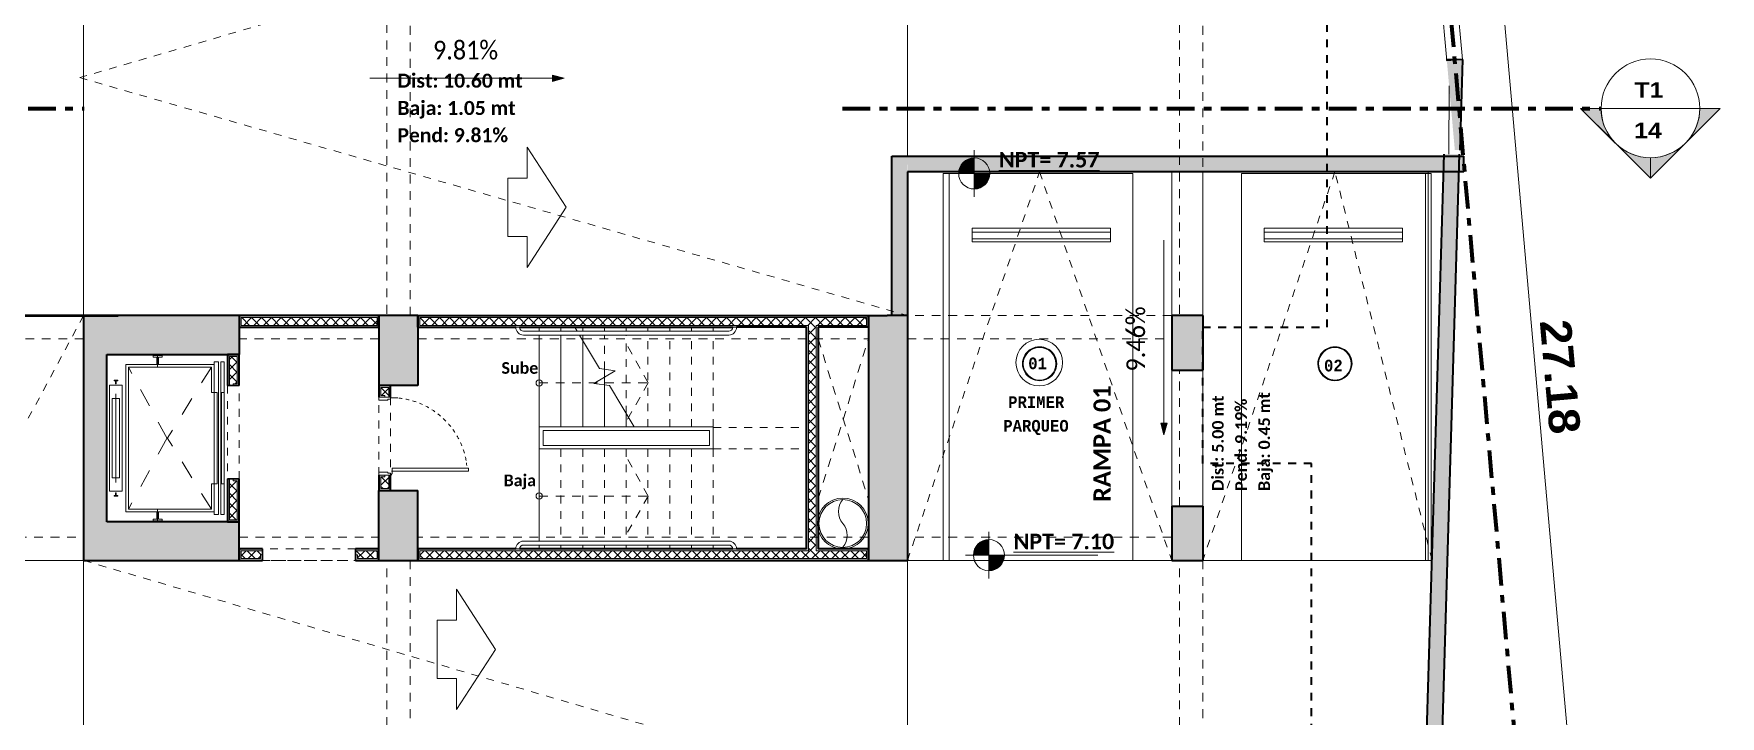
# Model space of a CAD drawing. Header units: metres. Extents: x -144 to 1000, y -717 to 29.
# Drawn here: x 364.23 to 385.93, y -562.42 to -553.64 of the extents above; entities that cross this region are included whole.
import ezdxf

# ---------------------------------------------------------------- set-up
doc = ezdxf.new("R2010")
doc.units = ezdxf.units.M
for name, pattern in [('Basculante', [0.11625, 0.075, -0.04125]), ('basculante modificado', [0.18, 0.1125, -0.0675]), ('Dash Dot 3_16_', [0.595313, 0.357187, -0.119063, 0, -0.119063]), ('IMPORT-LIFT01$0$HIDDEN-Z', [225, 150, -75]), ('Trazo', [0.45, 0.225, -0.225]), ('Trazo_2_', [0.47625, 0.238125, -0.238125])]:
    doc.linetypes.add(name, pattern=pattern)
doc.layers.get('0').update_dxf_attribs({"color": 1})
for name, color, linetype, lineweight in [('A-ANNO-DIMS', 1, 'Continuous', 9), ('A-DETL', 1, 'Continuous', 9), ('A-DETL-GENF', 1, 'Continuous', 9), ('A-DETL-GENF-HDLN', 1, 'Trazo_2_', 9), ('A-DETL-MEDM', 1, 'Continuous', 30), ('A-DETL-THIN', 1, 'Continuous', 9), ('A-DOOR', 1, 'Continuous', 9), ('A-DOOR-FRAM', 1, 'Continuous', 9), ('A-DOOR-HDLN', 1, 'Trazo', 20), ('A-FLOR', 2, 'Continuous', 9), ('A-WALL', 4, 'Continuous', 9), ('C-PRKG', 2, 'Continuous', 9), ('G-ANNO-DIMS', 1, 'Continuous', 9), ('G-ANNO-SYMB', 1, 'Continuous', 9), ('G-ANNO-TEXT', 2, 'Continuous', 9), ('S-COLS', 7, 'Continuous', 9), ('S-STRS', 1, 'Continuous', 9), ('S-STRS-MBND', 1, 'Basculante', 9)]:
    doc.layers.add(name, color=color, linetype=linetype, lineweight=lineweight)
doc.layers.add('A-WALL-PATT', color=7, linetype='Continuous', lineweight=35, true_color=0x9c9c9c)
doc.styles.add('Arial Black', font='', dxfattribs={"height": 0.15})
doc.styles.add('Britannic Bold_B_2', font='', dxfattribs={"width": 1.1, "height": 0.009})
doc.styles.add('Calibri', font='calibri.ttf', dxfattribs={"width": 0.9, "height": 0.24})
doc.styles.add('Calibri_B', font='calibrib.ttf', dxfattribs={"height": 0.165})
doc.styles.add('Calibri_B_1', font='calibrib.ttf', dxfattribs={"height": 0.135})
doc.styles.add('Calibri_B_2', font='calibrib.ttf', dxfattribs={"height": 0.135})
doc.styles.add('Calibri_B_3', font='calibrib.ttf', dxfattribs={"height": 0.15})
doc.styles.add('Courier New_B', font='courbd.ttf', dxfattribs={"height": 0.1125})
doc.styles.get('Arial Black').set_extended_font_data('Arial Black')
doc.styles.get('Britannic Bold_B_2').set_extended_font_data('Britannic Bold', bold=True)

# ---------------------------------------------------------------- blocks, each defined once
blk = doc.blocks.new('T')
at = {"layer": 'A-WALL-PATT', "true_color": 0x747474}
for points in [[(381.605, -494.665), (381.668, -494.665), (381.702, -493.499), (381.695, -493.499), (381.503, -493.516), (381.56, -494.162)], [(374.562, -496.793), (374.562, -494.743), (374.362, -494.743), (374.362, -496.793)], [(381.512, -499.943), (381.667, -494.719), (381.467, -494.719), (381.312, -499.943), (381.505, -499.943)], [(365.962, -496.919), (365.987, -496.919), (365.987, -496.819), (367.737, -496.819), (367.737, -496.919), (367.762, -496.919), (367.762, -496.794), (365.962, -496.794), (365.962, -496.821)], [(373.262, -496.819), (373.262, -496.794), (372.162, -496.794), (372.162, -496.819)], [(372.313, -496.944), (373.262, -496.944), (373.262, -496.919), (372.162, -496.919), (372.162, -496.944), (372.311, -496.944)], [(373.287, -499.794), (373.287, -496.944), (373.262, -496.944), (373.262, -499.794)], [(373.412, -499.794), (373.412, -496.944), (373.387, -496.944), (373.387, -499.794)], [(373.704, -499.944), (374.062, -499.943), (374.062, -499.819), (374.037, -499.819), (374.037, -499.919), (368.287, -499.919), (368.287, -499.819), (368.262, -499.819), (368.262, -499.944), (373.174, -499.944)], [(381.181, -511.097), (381.512, -499.943), (381.312, -499.943), (380.981, -511.091)]]:
    blk.add_hatch(color=8, dxfattribs=at).paths.add_polyline_path(points)
h = blk.add_hatch(color=8, dxfattribs=at)
h.paths.add_polyline_path([(381.721, -494.943), (381.721, -494.743), (381.666, -494.743), (381.66, -494.943), (381.702, -494.943)])
h.paths.add_polyline_path([(381.46, -494.943), (381.466, -494.743), (374.562, -494.743), (374.563, -494.943), (381.312, -494.943)])
at = {"layer": 'A-WALL-PATT', "lineweight": 5, "true_color": 0x747474}
blk.add_hatch(color=8, dxfattribs=at).paths.add_polyline_path([(365.987, -496.944), (367.762, -496.944), (367.762, -496.919), (365.962, -496.919), (365.962, -496.944)])
at = {"layer": 'A-WALL-PATT', "true_color": 0x747474}
h = blk.add_hatch(color=8, dxfattribs=at)
h.paths.add_polyline_path([(368.287, -496.919), (368.287, -496.819), (372.162, -496.819), (372.162, -496.794), (368.262, -496.794), (368.262, -496.919)])
h.paths.add_polyline_path([(374.062, -496.919), (374.062, -496.794), (373.262, -496.794), (373.262, -496.819), (374.037, -496.819), (374.037, -496.919)])
h = blk.add_hatch(color=8, dxfattribs=at)
h.paths.add_polyline_path([(372.162, -496.944), (372.162, -496.919), (368.262, -496.919), (368.262, -496.944), (372.113, -496.944)])
h.paths.add_polyline_path([(373.412, -496.944), (374.062, -496.944), (374.062, -496.919), (373.387, -496.919), (373.387, -496.944)])
h.paths.add_polyline_path([(373.287, -496.944), (373.287, -496.919), (373.262, -496.919), (373.262, -496.944)])
h = blk.add_hatch(color=8, dxfattribs=at)
h.paths.add_polyline_path([(365.812, -499.444), (365.837, -499.444), (365.837, -498.894), (365.812, -498.894), (365.812, -499.419)])
h.paths.add_polyline_path([(365.837, -497.694), (365.837, -497.294), (365.812, -497.294), (365.812, -497.694)])
at = {"layer": 'A-WALL-PATT', "lineweight": 5, "true_color": 0x747474}
h = blk.add_hatch(color=8, dxfattribs=at)
h.paths.add_polyline_path([(365.962, -499.444), (365.962, -498.894), (365.887, -498.894), (365.887, -498.919), (365.937, -498.919), (365.937, -499.419), (365.837, -499.419), (365.837, -499.444), (365.937, -499.444)])
h.paths.add_polyline_path([(365.935, -497.694), (365.962, -497.694), (365.962, -497.294), (365.837, -497.294), (365.837, -497.319), (365.937, -497.319), (365.937, -497.669), (365.887, -497.669), (365.887, -497.694)])
h = blk.add_hatch(color=8, dxfattribs=at)
h.paths.add_polyline_path([(367.762, -499.044), (367.887, -499.044), (367.887, -499.019), (367.787, -499.019), (367.787, -498.869), (367.837, -498.869), (367.837, -498.844), (367.762, -498.844), (367.762, -499.019)])
h.paths.add_polyline_path([(367.787, -497.844), (367.837, -497.844), (367.837, -497.819), (367.787, -497.819), (367.787, -497.719), (367.887, -497.719), (367.887, -497.694), (367.762, -497.694), (367.762, -497.844)])
at = {"layer": 'A-WALL-PATT', "true_color": 0x747474}
h = blk.add_hatch(color=8, dxfattribs=at)
h.paths.add_polyline_path([(367.912, -499.044), (367.912, -498.844), (367.887, -498.844), (367.887, -499.044)])
h.paths.add_polyline_path([(367.887, -497.844), (367.912, -497.844), (367.912, -497.694), (367.887, -497.694), (367.887, -497.719)])
h = blk.add_hatch(color=8, dxfattribs=at)
h.paths.add_polyline_path([(365.987, -499.819), (366.262, -499.819), (366.262, -499.794), (365.962, -499.794), (365.962, -499.819)])
h.paths.add_polyline_path([(367.737, -499.819), (367.762, -499.819), (367.762, -499.794), (367.462, -499.794), (367.462, -499.819), (367.487, -499.819)])
at = {"layer": 'A-WALL-PATT', "lineweight": 5, "true_color": 0x747474}
h = blk.add_hatch(color=8, dxfattribs=at)
h.paths.add_polyline_path([(367.762, -499.944), (367.762, -499.819), (367.737, -499.819), (367.737, -499.919), (367.487, -499.919), (367.487, -499.869), (367.462, -499.869), (367.462, -499.944)])
h.paths.add_polyline_path([(365.962, -499.944), (366.262, -499.943), (366.262, -499.869), (366.237, -499.869), (366.237, -499.919), (365.987, -499.919), (365.987, -499.819), (365.962, -499.819), (365.962, -499.944)])
h = blk.add_hatch(color=8, dxfattribs=at)
h.paths.add_polyline_path([(374.037, -499.819), (374.062, -499.819), (374.062, -499.794), (373.387, -499.794), (373.387, -499.819), (373.704, -499.819)])
h.paths.add_polyline_path([(368.287, -499.819), (373.287, -499.819), (373.287, -499.794), (368.262, -499.794), (368.262, -499.819)])
at = {"layer": 'G-ANNO-DIMS'}
for points in [[(370.144, -493.741), (369.994, -493.701), (369.994, -493.782)], [(377.862, -498.325), (377.902, -498.175), (377.822, -498.175)]]:
    blk.add_hatch(color=256, dxfattribs=at).paths.add_polyline_path(points)
h = blk.add_hatch(color=256, dxfattribs=at)
edge = h.paths.add_edge_path()
edge.add_line((375.421, -494.965), (375.221, -494.965))
edge.add_arc((375.421, -494.965), 0.2, 90, 180, ccw=False)
edge.add_line((375.421, -494.765), (375.421, -494.965))
h = blk.add_hatch(color=256, dxfattribs=at)
edge = h.paths.add_edge_path()
edge.add_line((375.421, -494.965), (375.621, -494.965))
edge.add_arc((375.421, -494.965), 0.2, 270, 360, ccw=False)
edge.add_line((375.421, -495.165), (375.421, -494.965))
h = blk.add_hatch(color=256, dxfattribs=at)
edge = h.paths.add_edge_path()
edge.add_line((375.61, -499.875), (375.41, -499.875))
edge.add_arc((375.61, -499.875), 0.2, 90, 180, ccw=False)
edge.add_line((375.61, -499.675), (375.61, -499.875))
h = blk.add_hatch(color=256, dxfattribs=at)
edge = h.paths.add_edge_path()
edge.add_line((375.61, -499.875), (375.81, -499.875))
edge.add_arc((375.61, -499.875), 0.2, 270, 360, ccw=False)
edge.add_line((375.61, -500.075), (375.61, -499.875))
at = {"layer": 'G-ANNO-SYMB'}
h = blk.add_hatch(color=256, dxfattribs=at)
edge = h.paths.add_edge_path()
edge.add_line((383.65, -494.554), (383.224, -494.128))
edge.add_line((383.224, -494.128), (383.486, -494.128))
edge.add_arc((384.122, -494.128), 0.636, 180, 222.0784)
h = blk.add_hatch(color=256, dxfattribs=at)
edge = h.paths.add_edge_path()
edge.add_arc((384.122, -494.128), 0.636, 317.9216, 360)
edge.add_line((384.758, -494.128), (385.02, -494.128))
edge.add_line((385.02, -494.128), (384.594, -494.554))
h = blk.add_hatch(color=256, dxfattribs=at)
edge = h.paths.add_edge_path()
edge.add_arc((384.122, -494.128), 0.635, 225, 270)
edge.add_line((384.122, -494.763), (384.122, -495.026))
edge.add_line((384.122, -495.026), (383.673, -494.577))
h = blk.add_hatch(color=256, dxfattribs=at)
edge = h.paths.add_edge_path()
edge.add_line((384.571, -494.577), (384.122, -495.026))
edge.add_line((384.122, -495.026), (384.122, -494.763))
edge.add_arc((384.122, -494.128), 0.635, 270, 315)
at = {"layer": 'S-COLS', "true_color": 0x5b5b5b}
h = blk.add_hatch(color=251, dxfattribs=at)
h.paths.add_polyline_path([(378.362, -507.644), (378.362, -506.744), (377.862, -506.744), (377.862, -507.644)])
h.paths.add_polyline_path([(360.062, -507.644), (360.562, -507.644), (360.562, -506.744), (360.062, -506.744)])
h.paths.add_polyline_path([(367.762, -507.644), (368.262, -507.644), (368.262, -506.744), (367.762, -506.744), (367.762, -507.511)])
h.paths.add_polyline_path([(365.962, -499.944), (365.962, -499.444), (364.262, -499.444), (364.262, -497.294), (365.962, -497.294), (365.962, -496.794), (363.962, -496.794), (363.962, -499.944), (365.745, -499.944)])
h.paths.add_polyline_path([(374.302, -499.944), (374.302, -499.943), (374.302, -496.794), (374.062, -496.794), (374.062, -499.944), (374.302, -499.944)])
h.paths.add_polyline_path([(367.762, -499.944), (368.262, -499.943), (368.262, -499.044), (367.762, -499.044), (367.762, -499.943)])
h.paths.add_polyline_path([(378.362, -499.944), (378.362, -499.943), (377.962, -499.944)])
h.paths.add_polyline_path([(360.562, -499.944), (360.562, -499.244), (360.062, -499.244), (360.062, -499.944)])
h.paths.add_polyline_path([(367.868, -497.694), (368.262, -497.694), (368.262, -496.794), (367.762, -496.794), (367.762, -497.694)])
h.paths.add_polyline_path([(360.562, -497.494), (360.562, -496.793), (360.062, -496.793), (360.062, -497.494)])
h.paths.add_polyline_path([(378.292, -488.794), (378.362, -488.794), (378.362, -487.894), (377.862, -487.894), (377.862, -488.794), (378.027, -488.794)])
h.paths.add_polyline_path([(367.868, -488.794), (368.262, -488.794), (368.262, -487.894), (367.762, -487.894), (367.762, -488.794)])
h.paths.add_polyline_path([(360.262, -488.194), (361.162, -488.194), (361.162, -487.694), (360.262, -487.694)])
h = blk.add_hatch(color=251, dxfattribs=at)
h.paths.add_polyline_path([(377.962, -499.943), (378.362, -499.943), (378.362, -499.244), (377.962, -499.244)])
h.paths.add_polyline_path([(374.302, -499.943), (374.562, -499.943), (374.562, -496.794), (374.302, -496.794), (374.302, -498.11)])
h.paths.add_polyline_path([(378.362, -497.494), (378.362, -496.793), (377.962, -496.793), (377.962, -497.494)])
at = {"layer": 'A-ANNO-DIMS', "color": 5, "true_color": 0x0000ff}
blk.add_line((381.439, -483.918), (383.839, -510.992), dxfattribs=at)
at = {"layer": 'A-DETL', "color": 7, "linetype": 'Dash Dot 3_16_', "lineweight": 70}
blk.add_line((380.757, -483.979), (383.158, -511.053), dxfattribs=at)
at = {"layer": 'A-DETL', "color": 7, "linetype": 'basculante modificado'}
for p, q in [((367.862, -488.794), (367.862, -496.793)), ((368.162, -496.793), (368.162, -488.794)), ((378.062, -488.794), (378.062, -496.793)), ((378.362, -496.793), (378.362, -488.794)), ((360.562, -496.794), (363.962, -496.794)), ((365.962, -496.793), (367.762, -496.793)), ((374.062, -496.793), (368.262, -496.793)), ((377.962, -496.794), (374.562, -496.794)), ((363.962, -497.094), (360.562, -497.094)), ((367.762, -497.093), (365.962, -497.093)), ((368.262, -497.093), (374.062, -497.093)), ((371.227, -497.659), (370.93, -497.129)), ((373.412, -499.144), (374.062, -497.093)), ((373.412, -497.093), (374.062, -499.161)), ((374.562, -497.094), (377.962, -497.094)), ((378.062, -499.243), (378.062, -497.494)), ((378.362, -497.494), (378.362, -499.243)), ((369.823, -497.659), (371.223, -497.659)), ((371.227, -497.659), (370.928, -498.179)), ((371.227, -499.114), (370.93, -498.584)), ((369.823, -499.114), (371.223, -499.114)), ((371.227, -499.114), (370.928, -499.634)), ((360.562, -499.644), (363.962, -499.644)), ((365.962, -499.644), (367.762, -499.644)), ((374.062, -499.644), (368.262, -499.644)), ((377.962, -499.644), (374.562, -499.644)), ((363.962, -499.944), (360.562, -499.944)), ((367.762, -499.944), (365.962, -499.944)), ((367.862, -506.744), (367.862, -499.944)), ((368.162, -499.944), (368.162, -506.744)), ((368.262, -499.944), (374.062, -499.944)), ((374.562, -499.944), (377.962, -499.944)), ((378.062, -506.744), (378.062, -499.944)), ((378.362, -499.944), (378.362, -506.744))]:
    blk.add_line(p, q, dxfattribs=at)
at = {"layer": 'A-DETL', "color": 8, "linetype": 'Basculante', "true_color": 0x808080}
for p, q in [((374.562, -490.631), (363.912, -493.733)), ((363.912, -493.733), (374.562, -496.793))]:
    blk.add_line(p, q, dxfattribs=at)
at = {"layer": 'A-DETL', "color": 7, "linetype": 'Basculante', "lineweight": 35}
for p, q in [((379.962, -496.943), (379.962, -492.844)), ((378.362, -498.694), (378.362, -496.943)), ((378.362, -496.943), (379.962, -496.943)), ((379.762, -498.694), (378.362, -498.694)), ((379.762, -503.544), (379.762, -498.694))]:
    blk.add_line(p, q, dxfattribs=at)
at = {"layer": 'A-DETL', "color": 9, "linetype": 'Basculante', "true_color": 0xc0c0c0}
for p, q in [((374.562, -499.944), (376.262, -494.943)), ((376.262, -494.943), (377.962, -499.943)), ((380.062, -494.943), (378.362, -499.943)), ((381.312, -499.943), (380.062, -494.943)), ((363.962, -496.793), (362.262, -499.944)), ((363.962, -499.943), (374.562, -503.045))]:
    blk.add_line(p, q, dxfattribs=at)
at = {"layer": 'A-DETL', "color": 7, "lineweight": 50}
blk.add_line((361.008, -496.793), (364.408, -496.793), dxfattribs=at)
at = {"layer": 'A-DETL', "color": 7}
blk.add_circle((376.257, -497.397), 0.3, dxfattribs=at)
at = {"layer": 'A-DETL-GENF', "color": 8, "true_color": 0x808080}
for p, q in [((369.669, -495.026), (369.669, -494.626)), ((369.669, -494.626), (370.169, -495.401)), ((369.419, -495.401), (369.419, -495.026)), ((369.419, -495.026), (369.669, -495.026)), ((369.419, -495.401), (369.419, -495.776)), ((369.669, -496.176), (370.169, -495.401)), ((369.419, -495.776), (369.669, -495.776)), ((369.669, -495.776), (369.669, -496.176))]:
    blk.add_line(p, q, dxfattribs=at)
at = {"layer": 'A-DETL-GENF'}
for p, q in [((364.855, -497.33), (364.855, -497.306)), ((364.855, -497.306), (364.971, -497.306)), ((364.902, -497.33), (364.855, -497.33)), ((364.902, -497.422), (364.902, -497.33)), ((364.971, -497.33), (364.925, -497.33)), ((364.925, -497.33), (364.925, -497.422)), ((364.971, -497.306), (364.971, -497.33)), ((365.641, -497.422), (364.504, -497.422)), ((364.504, -497.422), (364.504, -498.37)), ((364.539, -498.37), (364.539, -497.457)), ((364.539, -497.457), (365.606, -497.457)), ((364.888, -497.422), (364.911, -497.422)), ((365.606, -497.457), (365.606, -497.76)), ((365.641, -497.783), (365.641, -497.389)), ((365.641, -497.389), (365.697, -497.389)), ((365.697, -497.389), (365.641, -497.389)), ((365.641, -497.389), (365.641, -497.422)), ((365.697, -498.37), (365.697, -497.389)), ((365.725, -498.37), (365.725, -497.389)), ((365.725, -497.389), (365.77, -497.389)), ((365.77, -497.389), (365.77, -498.37)), ((364.295, -498.37), (364.295, -497.688)), ((364.295, -497.688), (364.459, -497.688)), ((364.4, -497.623), (364.354, -497.623)), ((364.354, -497.623), (364.354, -497.632)), ((364.354, -497.632), (364.372, -497.632)), ((364.372, -497.632), (364.372, -497.669)), ((364.372, -497.669), (364.381, -497.669)), ((364.381, -497.632), (364.4, -497.632)), ((364.381, -497.669), (364.381, -497.632)), ((364.4, -497.632), (364.4, -497.623)), ((364.459, -497.688), (364.459, -498.37)), ((365.606, -497.76), (365.606, -497.783)), ((365.606, -497.783), (365.679, -497.783)), ((365.641, -498.37), (365.641, -497.783)), ((365.641, -497.783), (365.679, -497.783)), ((365.679, -497.783), (365.679, -498.37)), ((365.77, -497.783), (365.734, -497.783)), ((365.734, -497.783), (365.734, -498.37)), ((364.331, -498.37), (364.331, -497.86)), ((364.331, -497.86), (364.422, -497.86)), ((364.422, -497.86), (364.422, -498.37)), ((364.295, -498.37), (364.295, -499.051)), ((364.331, -498.37), (364.331, -498.88)), ((364.422, -498.88), (364.422, -498.37)), ((364.459, -499.051), (364.459, -498.37)), ((364.504, -499.317), (364.504, -498.37)), ((364.539, -498.37), (364.539, -499.283)), ((365.641, -498.37), (365.641, -498.957)), ((365.679, -498.957), (365.679, -498.37)), ((365.697, -498.37), (365.697, -499.351)), ((365.725, -498.37), (365.725, -499.351)), ((365.734, -498.957), (365.734, -498.37)), ((365.77, -499.351), (365.77, -498.37)), ((364.331, -498.88), (364.422, -498.88)), ((364.295, -499.051), (364.459, -499.051)), ((364.354, -499.117), (364.354, -499.107)), ((364.354, -499.107), (364.372, -499.107)), ((364.4, -499.117), (364.354, -499.117)), ((364.372, -499.107), (364.372, -499.071)), ((364.372, -499.071), (364.381, -499.071)), ((364.381, -499.071), (364.381, -499.107)), ((364.381, -499.107), (364.4, -499.107)), ((364.4, -499.107), (364.4, -499.117)), ((365.606, -498.98), (365.606, -498.957)), ((365.606, -498.957), (365.679, -498.957)), ((365.606, -499.283), (365.606, -498.98)), ((365.641, -498.957), (365.641, -499.351)), ((365.641, -498.957), (365.679, -498.957)), ((365.77, -498.957), (365.734, -498.957)), ((365.641, -499.317), (364.504, -499.317)), ((364.539, -499.283), (365.606, -499.283)), ((364.888, -499.317), (364.911, -499.317)), ((364.902, -499.317), (364.902, -499.41)), ((364.925, -499.41), (364.925, -499.317)), ((365.641, -499.351), (365.641, -499.317)), ((364.902, -499.41), (364.855, -499.41)), ((364.855, -499.41), (364.855, -499.433)), ((364.855, -499.433), (364.971, -499.433)), ((364.971, -499.41), (364.925, -499.41)), ((364.971, -499.433), (364.971, -499.41)), ((365.641, -499.351), (365.697, -499.351)), ((365.697, -499.351), (365.641, -499.351)), ((365.725, -499.351), (365.77, -499.351)), ((368.76, -500.711), (368.76, -500.311)), ((368.76, -500.311), (369.26, -501.086)), ((368.51, -501.086), (368.51, -500.711)), ((368.51, -500.711), (368.76, -500.711)), ((368.51, -501.086), (368.51, -501.461)), ((368.76, -501.861), (369.26, -501.086)), ((368.51, -501.461), (368.76, -501.461)), ((368.76, -501.461), (368.76, -501.861))]:
    blk.add_line(p, q, dxfattribs=at)
at = {"layer": 'A-DETL-GENF', "linetype": 'IMPORT-LIFT01$0$HIDDEN-Z'}
for p, q in [((364.912, -497.457), (364.912, -497.306)), ((364.377, -497.801), (364.377, -498.37)), ((364.377, -498.938), (364.377, -498.37)), ((364.912, -499.283), (364.912, -499.433))]:
    blk.add_line(p, q, dxfattribs=at)
at = {"layer": 'A-DETL-GENF', "linetype": 'Basculante'}
for p, q in [((365.812, -497.694), (365.812, -498.894)), ((365.962, -498.894), (365.962, -497.694)), ((367.762, -498.844), (367.762, -497.844)), ((367.762, -497.844), (367.912, -497.844)), ((367.912, -497.844), (367.912, -498.844)), ((367.912, -498.844), (367.762, -498.844)), ((367.462, -499.794), (366.262, -499.794)), ((366.262, -499.944), (367.462, -499.944))]:
    blk.add_line(p, q, dxfattribs=at)
at = {"layer": 'A-DETL-GENF-HDLN'}
for p, q in [((365.036, -498.374), (364.539, -497.457)), ((365.606, -497.457), (365.036, -498.374)), ((365.036, -498.365), (364.539, -499.283)), ((365.606, -499.283), (365.036, -498.365))]:
    blk.add_line(p, q, dxfattribs=at)
at = {"layer": 'A-DETL-MEDM'}
for p, q in [((365.962, -497.694), (365.812, -497.694)), ((365.812, -498.894), (365.962, -498.894)), ((366.262, -499.794), (366.262, -499.944)), ((367.462, -499.944), (367.462, -499.794))]:
    blk.add_line(p, q, dxfattribs=at)
at = {"layer": 'A-DETL-THIN'}
for p, q in [((378.362, -494.943), (377.962, -494.943)), ((377.962, -494.943), (377.962, -496.793)), ((378.362, -496.793), (378.362, -494.943)), ((381.46, -494.943), (381.262, -494.943)), ((381.262, -494.943), (381.262, -499.942)), ((381.312, -499.942), (381.46, -494.943)), ((369.572, -496.944), (369.522, -496.944)), ((372.363, -496.944), (372.313, -496.944)), ((377.962, -496.793), (378.362, -496.793)), ((372.263, -496.994), (369.622, -496.994)), ((369.622, -497.044), (372.263, -497.044)), ((377.962, -497.494), (377.962, -499.244)), ((378.362, -497.494), (377.962, -497.494)), ((378.362, -499.244), (378.362, -497.494)), ((372.063, -498.224), (369.823, -498.224)), ((369.823, -498.224), (369.823, -498.509)), ((372.063, -498.509), (372.063, -498.224)), ((369.873, -498.464), (369.873, -498.273)), ((369.873, -498.273), (372.013, -498.273)), ((372.013, -498.464), (369.873, -498.464)), ((372.013, -498.273), (372.013, -498.464)), ((369.823, -498.509), (372.063, -498.509)), ((377.962, -499.244), (378.362, -499.244)), ((372.263, -499.694), (369.622, -499.694)), ((369.622, -499.744), (372.263, -499.744)), ((369.522, -499.794), (369.572, -499.794)), ((372.313, -499.794), (372.363, -499.794)), ((381.262, -499.942), (381.312, -499.942))]:
    blk.add_line(p, q, dxfattribs=at)
for radius in [0.327, 0.307]:
    blk.add_circle((373.73, -499.467), radius, dxfattribs=at)
for centre, radius, start, end in [((369.622, -496.944), 0.1, 180, 270), ((369.622, -496.944), 0.05, 180, 270), ((372.263, -496.944), 0.1, 270, 0), ((372.263, -496.944), 0.05, 270, 360), ((369.823, -497.659), 0.04, 90, 270), ((369.823, -497.659), 0.04, 270, 90), ((369.823, -499.114), 0.04, 90, 270), ((369.823, -499.114), 0.04, 270, 90), ((373.915, -499.313), 0.24, 140.181, 219.819), ((373.73, -499.467), 0.307, 270, 90), ((373.546, -499.62), 0.24, 320.181, 39.819), ((369.622, -499.794), 0.1, 90, 180), ((369.622, -499.794), 0.05, 90, 180), ((372.263, -499.794), 0.1, 0, 90), ((372.263, -499.794), 0.05, 0, 90)]:
    blk.add_arc(centre, radius, start, end, dxfattribs=at)
at = {"layer": 'A-DOOR'}
blk.add_line((367.912, -498.844), (367.762, -498.844), dxfattribs=at)
at = {"layer": 'A-DOOR', "lineweight": 15}
for p, q in [((367.922, -498.794), (368.912, -498.794)), ((367.922, -498.829), (367.932, -498.829)), ((367.922, -498.844), (367.922, -498.829)), ((367.932, -498.754), (368.912, -498.754)), ((367.932, -498.829), (367.932, -498.754)), ((368.912, -498.754), (368.912, -498.794))]:
    blk.add_line(p, q, dxfattribs=at)
at = {"layer": 'A-DOOR'}
for start, end in [(84.8602, 90), (81.4009, 84.0571), (76.0919, 78.7462), (70.7809, 73.4371), (65.4605, 68.1223), (60.1233, 62.7944), (54.7622, 57.4462), (49.3702, 52.0705), (43.9406, 46.6605), (38.4672, 41.2097), (32.9441, 35.7122), (27.366, 30.1622), (21.7283, 24.5549), (15.8316, 18.8857), (10.2582, 13.1511), (10.2582, 13.1511), (6.4594, 8.45)]:
    blk.add_arc((367.915, -498.832), 0.983, start, end, dxfattribs=at)
at = {"layer": 'A-DOOR-FRAM'}
for p, q in [((367.762, -497.844), (367.762, -497.879)), ((367.912, -497.844), (367.762, -497.844)), ((367.762, -497.879), (367.877, -497.879)), ((367.877, -497.879), (367.877, -497.869)), ((367.877, -497.869), (367.912, -497.869)), ((367.912, -497.869), (367.912, -497.844)), ((367.762, -498.809), (367.762, -498.844)), ((367.877, -498.809), (367.762, -498.809)), ((367.762, -498.844), (367.912, -498.844)), ((367.877, -498.819), (367.877, -498.809)), ((367.912, -498.819), (367.877, -498.819)), ((367.912, -498.844), (367.912, -498.819))]:
    blk.add_line(p, q, dxfattribs=at)
at = {"layer": 'A-DOOR-HDLN'}
blk.add_line((367.762, -497.844), (367.912, -497.844), dxfattribs=at)
at = {"layer": 'A-FLOR'}
for p, q in [((363.962, -496.793), (363.962, -486.243)), ((374.563, -486.677), (374.563, -494.743)), ((381.529, -494.719), (381.531, -493.839)), ((360.562, -496.793), (374.362, -496.793)), ((369.823, -499.694), (369.823, -498.509)), ((369.823, -499.794), (369.823, -499.744)), ((363.962, -499.943), (360.562, -499.943)), ((363.962, -506.264), (363.962, -499.943)), ((377.962, -499.943), (374.562, -499.943)), ((374.562, -499.944), (374.562, -510.059)), ((381.312, -499.943), (378.362, -499.943))]:
    blk.add_line(p, q, dxfattribs=at)
at = {"layer": 'A-WALL'}
for p, q in [((380.848, -483.868), (381.702, -493.499)), ((380.912, -486.853), (381.503, -493.516)), ((381.702, -493.499), (381.503, -493.516)), ((365.987, -496.819), (365.987, -496.919)), ((367.737, -496.819), (365.987, -496.819)), ((367.737, -496.919), (365.987, -496.919)), ((367.737, -496.919), (367.737, -496.819)), ((368.287, -496.819), (368.287, -496.919)), ((374.037, -496.819), (368.287, -496.819)), ((373.287, -496.919), (368.287, -496.919)), ((373.287, -499.819), (373.287, -496.919)), ((374.037, -496.919), (373.387, -496.919)), ((373.387, -499.819), (373.387, -496.919)), ((374.037, -496.919), (374.037, -496.819)), ((365.937, -497.319), (365.837, -497.319)), ((365.837, -497.694), (365.837, -497.319)), ((365.937, -497.669), (365.937, -497.319)), ((365.887, -497.669), (365.887, -497.694)), ((365.887, -497.669), (365.937, -497.669)), ((367.787, -497.719), (367.787, -497.819)), ((367.887, -497.719), (367.787, -497.719)), ((367.887, -497.719), (367.887, -497.844)), ((367.787, -497.819), (367.837, -497.819)), ((367.837, -497.844), (367.837, -497.819)), ((365.837, -499.419), (365.837, -498.894)), ((365.887, -498.894), (365.887, -498.919)), ((367.787, -498.869), (367.787, -499.019)), ((367.837, -498.869), (367.787, -498.869)), ((367.837, -498.869), (367.837, -498.844)), ((367.887, -498.844), (367.887, -499.019)), ((365.937, -498.919), (365.887, -498.919)), ((365.937, -499.419), (365.937, -498.919)), ((367.787, -499.019), (367.887, -499.019)), ((365.837, -499.419), (365.937, -499.419)), ((365.987, -499.819), (365.987, -499.919)), ((365.987, -499.819), (366.262, -499.819)), ((365.987, -499.919), (366.237, -499.919)), ((366.262, -499.869), (366.237, -499.869)), ((366.237, -499.919), (366.237, -499.869)), ((367.462, -499.819), (367.737, -499.819)), ((367.487, -499.869), (367.462, -499.869)), ((367.487, -499.869), (367.487, -499.919)), ((367.487, -499.919), (367.737, -499.919)), ((367.737, -499.919), (367.737, -499.819)), ((368.287, -499.819), (373.287, -499.819)), ((368.287, -499.819), (368.287, -499.919)), ((368.287, -499.919), (374.037, -499.919)), ((373.387, -499.819), (374.037, -499.819)), ((374.037, -499.919), (374.037, -499.819))]:
    blk.add_line(p, q, dxfattribs=at)
at = {"layer": 'A-WALL', "lineweight": 35}
for p, q in [((381.503, -493.494), (381.503, -493.512)), ((381.503, -493.494), (381.703, -493.499)), ((381.703, -493.499), (381.668, -494.665)), ((374.362, -496.793), (374.362, -494.743)), ((374.362, -494.743), (381.721, -494.743)), ((380.981, -511.091), (381.467, -494.719)), ((381.181, -511.097), (381.667, -494.719)), ((381.721, -494.943), (381.721, -494.743)), ((374.562, -494.943), (374.562, -496.793)), ((381.721, -494.943), (374.562, -494.943)), ((367.762, -496.794), (365.962, -496.794)), ((365.962, -496.794), (365.962, -496.944)), ((365.962, -496.944), (367.762, -496.944)), ((367.762, -496.944), (367.762, -496.794)), ((368.262, -496.944), (368.262, -496.794)), ((368.262, -496.794), (374.062, -496.794)), ((368.262, -496.944), (369.522, -496.944)), ((369.572, -496.944), (372.313, -496.944)), ((373.262, -496.944), (372.363, -496.944)), ((373.262, -499.794), (373.262, -496.944)), ((374.062, -496.944), (373.412, -496.944)), ((373.412, -496.944), (373.412, -499.794)), ((374.062, -496.944), (374.062, -496.794)), ((374.562, -496.793), (374.362, -496.793)), ((365.812, -497.294), (365.812, -497.694)), ((365.962, -497.294), (365.812, -497.294)), ((365.962, -497.694), (365.962, -497.294)), ((367.912, -497.694), (367.762, -497.694)), ((367.762, -497.694), (367.762, -497.844)), ((367.912, -497.844), (367.912, -497.694)), ((365.812, -498.894), (365.812, -499.444)), ((365.962, -499.444), (365.962, -498.894)), ((367.762, -498.844), (367.762, -499.044)), ((367.912, -499.044), (367.912, -498.844)), ((367.762, -499.044), (367.912, -499.044)), ((365.812, -499.444), (365.962, -499.444)), ((366.262, -499.794), (365.962, -499.794)), ((365.962, -499.794), (365.962, -499.944)), ((365.962, -499.944), (366.262, -499.944)), ((367.762, -499.794), (367.462, -499.794)), ((367.462, -499.944), (367.762, -499.944)), ((367.762, -499.944), (367.762, -499.794)), ((369.522, -499.794), (368.262, -499.794)), ((368.262, -499.794), (368.262, -499.944)), ((368.262, -499.944), (374.062, -499.944)), ((372.313, -499.794), (369.572, -499.794)), ((373.262, -499.794), (372.363, -499.794)), ((374.062, -499.794), (373.412, -499.794)), ((374.062, -499.944), (374.062, -499.794))]:
    blk.add_line(p, q, dxfattribs=at)
at = {"layer": 'A-WALL-PATT', "color": 1, "lineweight": 5, "true_color": 0xff0000}
for p, q in [((365.987, -496.828), (365.996, -496.819)), ((366.096, -496.919), (365.996, -496.819)), ((366.023, -496.919), (366.123, -496.819)), ((366.223, -496.919), (366.123, -496.819)), ((366.151, -496.919), (366.251, -496.819)), ((366.35, -496.919), (366.25, -496.819)), ((366.278, -496.919), (366.378, -496.819)), ((366.478, -496.919), (366.378, -496.819)), ((366.405, -496.919), (366.505, -496.819)), ((366.605, -496.919), (366.505, -496.819)), ((366.533, -496.919), (366.633, -496.819)), ((366.732, -496.919), (366.632, -496.819)), ((366.66, -496.919), (366.76, -496.819)), ((366.859, -496.919), (366.759, -496.819)), ((366.787, -496.919), (366.887, -496.819)), ((366.987, -496.919), (366.887, -496.819)), ((366.914, -496.919), (367.014, -496.819)), ((367.114, -496.919), (367.014, -496.819)), ((367.042, -496.919), (367.142, -496.819)), ((367.241, -496.919), (367.141, -496.819)), ((367.169, -496.919), (367.269, -496.819)), ((367.369, -496.919), (367.269, -496.819)), ((367.296, -496.919), (367.396, -496.819)), ((367.496, -496.919), (367.396, -496.819)), ((367.424, -496.919), (367.524, -496.819)), ((367.623, -496.919), (367.523, -496.819)), ((367.551, -496.919), (367.651, -496.819)), ((367.737, -496.906), (367.65, -496.819)), ((367.678, -496.919), (367.737, -496.86)), ((368.287, -496.819), (368.287, -496.819)), ((368.387, -496.919), (368.287, -496.819)), ((368.315, -496.919), (368.415, -496.819)), ((368.514, -496.919), (368.414, -496.819)), ((368.442, -496.919), (368.542, -496.819)), ((368.641, -496.919), (368.541, -496.819)), ((368.569, -496.919), (368.669, -496.819)), ((368.769, -496.919), (368.669, -496.819)), ((368.696, -496.919), (368.796, -496.819)), ((368.896, -496.919), (368.796, -496.819)), ((368.824, -496.919), (368.924, -496.819)), ((369.023, -496.919), (368.923, -496.819)), ((368.951, -496.919), (369.051, -496.819)), ((369.15, -496.919), (369.05, -496.819)), ((369.078, -496.919), (369.178, -496.819)), ((369.278, -496.919), (369.178, -496.819)), ((369.205, -496.919), (369.305, -496.819)), ((369.405, -496.919), (369.305, -496.819)), ((369.333, -496.919), (369.433, -496.819)), ((369.532, -496.919), (369.432, -496.819)), ((369.46, -496.919), (369.56, -496.819)), ((369.66, -496.919), (369.56, -496.819)), ((369.587, -496.919), (369.687, -496.819)), ((369.787, -496.919), (369.687, -496.819)), ((369.715, -496.919), (369.815, -496.819)), ((369.914, -496.919), (369.814, -496.819)), ((369.842, -496.919), (369.942, -496.819)), ((370.041, -496.919), (369.941, -496.819)), ((369.969, -496.919), (370.069, -496.819)), ((370.169, -496.919), (370.069, -496.819)), ((370.096, -496.919), (370.196, -496.819)), ((370.296, -496.919), (370.196, -496.819)), ((370.224, -496.919), (370.324, -496.819)), ((370.423, -496.919), (370.323, -496.819)), ((370.351, -496.919), (370.451, -496.819)), ((370.551, -496.919), (370.451, -496.819)), ((370.478, -496.919), (370.578, -496.819)), ((370.678, -496.919), (370.578, -496.819)), ((370.606, -496.919), (370.706, -496.819)), ((370.805, -496.919), (370.705, -496.819)), ((370.733, -496.919), (370.833, -496.819)), ((370.932, -496.919), (370.832, -496.819)), ((370.86, -496.919), (370.96, -496.819)), ((371.06, -496.919), (370.96, -496.819)), ((370.987, -496.919), (371.087, -496.819)), ((371.187, -496.919), (371.087, -496.819)), ((371.115, -496.919), (371.215, -496.819)), ((371.314, -496.919), (371.214, -496.819)), ((371.242, -496.919), (371.342, -496.819)), ((371.442, -496.919), (371.342, -496.819)), ((371.369, -496.919), (371.469, -496.819)), ((371.569, -496.919), (371.469, -496.819)), ((371.496, -496.919), (371.596, -496.819)), ((371.696, -496.919), (371.596, -496.819)), ((371.624, -496.919), (371.724, -496.819)), ((371.823, -496.919), (371.723, -496.819)), ((371.751, -496.919), (371.851, -496.819)), ((371.951, -496.919), (371.851, -496.819)), ((371.878, -496.919), (371.978, -496.819)), ((372.078, -496.919), (371.978, -496.819)), ((372.006, -496.919), (372.106, -496.819)), ((372.162, -496.876), (372.105, -496.819)), ((372.133, -496.919), (372.162, -496.89)), ((372.162, -496.89), (372.233, -496.819)), ((372.205, -496.919), (372.162, -496.876)), ((372.332, -496.919), (372.232, -496.819)), ((372.26, -496.919), (372.36, -496.819)), ((372.46, -496.919), (372.36, -496.819)), ((372.387, -496.919), (372.487, -496.819)), ((372.587, -496.919), (372.487, -496.819)), ((372.515, -496.919), (372.615, -496.819)), ((372.714, -496.919), (372.614, -496.819)), ((372.642, -496.919), (372.742, -496.819)), ((372.842, -496.919), (372.742, -496.819)), ((372.769, -496.919), (372.869, -496.819)), ((372.969, -496.919), (372.869, -496.819)), ((372.897, -496.919), (372.997, -496.819)), ((373.096, -496.919), (372.996, -496.819)), ((373.024, -496.919), (373.124, -496.819)), ((373.223, -496.919), (373.123, -496.819)), ((373.151, -496.919), (373.251, -496.819)), ((373.262, -496.831), (373.251, -496.819)), ((373.351, -496.919), (373.262, -496.831)), ((373.278, -496.919), (373.378, -496.819)), ((373.287, -497.037), (373.387, -496.937)), ((373.387, -496.956), (373.351, -496.919)), ((373.478, -496.919), (373.378, -496.819)), ((373.406, -496.919), (373.506, -496.819)), ((373.605, -496.919), (373.505, -496.819)), ((373.533, -496.919), (373.633, -496.819)), ((373.733, -496.919), (373.633, -496.819)), ((373.66, -496.919), (373.76, -496.819)), ((373.86, -496.919), (373.76, -496.819)), ((373.788, -496.919), (373.888, -496.819)), ((373.987, -496.919), (373.887, -496.819)), ((373.915, -496.919), (374.015, -496.819)), ((374.037, -496.842), (374.014, -496.819)), ((373.387, -497.083), (373.287, -496.983)), ((373.287, -497.165), (373.387, -497.065)), ((373.387, -497.21), (373.287, -497.11)), ((365.837, -497.36), (365.878, -497.319)), ((365.937, -497.397), (365.859, -497.319)), ((373.287, -497.292), (373.387, -497.192)), ((373.387, -497.337), (373.287, -497.237)), ((373.287, -497.419), (373.387, -497.319)), ((373.387, -497.465), (373.287, -497.365)), ((365.837, -497.487), (365.937, -497.387)), ((365.937, -497.524), (365.837, -497.424)), ((365.837, -497.615), (365.937, -497.515)), ((365.937, -497.651), (365.837, -497.551)), ((373.287, -497.547), (373.387, -497.447)), ((373.387, -497.592), (373.287, -497.492)), ((373.287, -497.674), (373.387, -497.574)), ((365.853, -497.694), (365.837, -497.678)), ((365.885, -497.694), (365.887, -497.692)), ((365.91, -497.669), (365.937, -497.642)), ((367.887, -497.82), (367.787, -497.72)), ((367.796, -497.819), (367.887, -497.728)), ((373.387, -497.719), (373.287, -497.619)), ((373.287, -497.801), (373.387, -497.701)), ((373.387, -497.846), (373.287, -497.746)), ((373.287, -497.928), (373.387, -497.828)), ((373.387, -497.974), (373.287, -497.874)), ((373.287, -498.056), (373.387, -497.956)), ((373.387, -498.101), (373.287, -498.001)), ((373.287, -498.183), (373.387, -498.083)), ((373.387, -498.228), (373.287, -498.128)), ((373.287, -498.31), (373.387, -498.21)), ((373.387, -498.356), (373.287, -498.256)), ((373.287, -498.437), (373.387, -498.337)), ((373.387, -498.483), (373.287, -498.383)), ((373.287, -498.565), (373.387, -498.465)), ((373.387, -498.61), (373.287, -498.51)), ((373.287, -498.692), (373.387, -498.592)), ((373.387, -498.737), (373.287, -498.637)), ((367.787, -498.974), (367.887, -498.874)), ((367.887, -498.965), (367.791, -498.869)), ((373.287, -498.819), (373.387, -498.719)), ((373.387, -498.865), (373.287, -498.765)), ((373.287, -498.947), (373.387, -498.847)), ((373.387, -498.992), (373.287, -498.892)), ((365.837, -499.015), (365.933, -498.919)), ((365.937, -499.051), (365.837, -498.951)), ((365.837, -499.142), (365.937, -499.042)), ((365.937, -499.178), (365.837, -499.078)), ((365.937, -498.924), (365.932, -498.919)), ((367.814, -499.019), (367.787, -498.992)), ((367.869, -499.019), (367.887, -499.001)), ((373.287, -499.074), (373.387, -498.974)), ((373.387, -499.119), (373.287, -499.019)), ((373.287, -499.201), (373.387, -499.101)), ((365.837, -499.269), (365.937, -499.169)), ((365.937, -499.306), (365.837, -499.206)), ((365.837, -499.397), (365.937, -499.297)), ((365.923, -499.419), (365.837, -499.333)), ((373.387, -499.247), (373.287, -499.147)), ((373.287, -499.328), (373.387, -499.228)), ((373.387, -499.374), (373.287, -499.274)), ((373.287, -499.456), (373.387, -499.356)), ((373.387, -499.501), (373.287, -499.401)), ((373.287, -499.583), (373.387, -499.483)), ((373.387, -499.628), (373.287, -499.528)), ((373.287, -499.71), (373.387, -499.61)), ((373.387, -499.756), (373.287, -499.656)), ((373.306, -499.819), (373.387, -499.738)), ((365.987, -499.883), (366.051, -499.819)), ((366.041, -499.919), (365.987, -499.865)), ((366.168, -499.919), (366.068, -499.819)), ((366.078, -499.919), (366.178, -499.819)), ((366.246, -499.869), (366.196, -499.819)), ((366.206, -499.919), (366.237, -499.888)), ((366.256, -499.869), (366.262, -499.863)), ((367.568, -499.919), (367.468, -499.819)), ((367.487, -499.91), (367.578, -499.819)), ((367.696, -499.919), (367.596, -499.819)), ((367.606, -499.919), (367.706, -499.819)), ((367.737, -499.833), (367.723, -499.819)), ((367.733, -499.919), (367.737, -499.914)), ((368.287, -499.874), (368.342, -499.819)), ((368.332, -499.919), (368.287, -499.874)), ((368.459, -499.919), (368.359, -499.819)), ((368.369, -499.919), (368.469, -499.819)), ((368.587, -499.919), (368.487, -499.819)), ((368.497, -499.919), (368.597, -499.819)), ((368.714, -499.919), (368.614, -499.819)), ((368.624, -499.919), (368.724, -499.819)), ((368.841, -499.919), (368.741, -499.819)), ((368.751, -499.919), (368.851, -499.819)), ((368.968, -499.919), (368.868, -499.819)), ((368.878, -499.919), (368.978, -499.819)), ((369.096, -499.919), (368.996, -499.819)), ((369.006, -499.919), (369.106, -499.819)), ((369.223, -499.919), (369.123, -499.819)), ((369.133, -499.919), (369.233, -499.819)), ((369.35, -499.919), (369.25, -499.819)), ((369.26, -499.919), (369.36, -499.819)), ((369.478, -499.919), (369.378, -499.819)), ((369.388, -499.919), (369.488, -499.819)), ((369.605, -499.919), (369.505, -499.819)), ((369.515, -499.919), (369.615, -499.819)), ((369.732, -499.919), (369.632, -499.819)), ((369.642, -499.919), (369.742, -499.819)), ((369.859, -499.919), (369.759, -499.819)), ((369.769, -499.919), (369.869, -499.819)), ((369.987, -499.919), (369.887, -499.819)), ((369.897, -499.919), (369.997, -499.819)), ((370.114, -499.919), (370.014, -499.819)), ((370.024, -499.919), (370.124, -499.819)), ((370.241, -499.919), (370.141, -499.819)), ((370.151, -499.919), (370.251, -499.819)), ((370.369, -499.919), (370.269, -499.819)), ((370.278, -499.919), (370.378, -499.819)), ((370.496, -499.919), (370.396, -499.819)), ((370.406, -499.919), (370.506, -499.819)), ((370.623, -499.919), (370.523, -499.819)), ((370.533, -499.919), (370.633, -499.819)), ((370.75, -499.919), (370.65, -499.819)), ((370.66, -499.919), (370.76, -499.819)), ((370.878, -499.919), (370.778, -499.819)), ((370.788, -499.919), (370.888, -499.819)), ((371.005, -499.919), (370.905, -499.819)), ((370.915, -499.919), (371.015, -499.819)), ((371.132, -499.919), (371.032, -499.819)), ((371.042, -499.919), (371.142, -499.819)), ((371.259, -499.919), (371.159, -499.819)), ((371.169, -499.919), (371.269, -499.819)), ((371.387, -499.919), (371.287, -499.819)), ((371.297, -499.919), (371.397, -499.819)), ((371.514, -499.919), (371.414, -499.819)), ((371.424, -499.919), (371.524, -499.819)), ((371.641, -499.919), (371.541, -499.819)), ((371.551, -499.919), (371.651, -499.819)), ((371.769, -499.919), (371.669, -499.819)), ((371.679, -499.919), (371.779, -499.819)), ((371.896, -499.919), (371.796, -499.819)), ((371.806, -499.919), (371.906, -499.819)), ((372.023, -499.919), (371.923, -499.819)), ((371.933, -499.919), (372.033, -499.819)), ((372.15, -499.919), (372.05, -499.819)), ((372.06, -499.919), (372.16, -499.819)), ((372.278, -499.919), (372.178, -499.819)), ((372.188, -499.919), (372.288, -499.819)), ((372.405, -499.919), (372.305, -499.819)), ((372.315, -499.919), (372.415, -499.819)), ((372.532, -499.919), (372.432, -499.819)), ((372.442, -499.919), (372.542, -499.819)), ((372.66, -499.919), (372.56, -499.819)), ((372.569, -499.919), (372.669, -499.819)), ((372.787, -499.919), (372.687, -499.819)), ((372.697, -499.919), (372.797, -499.819)), ((372.914, -499.919), (372.814, -499.819)), ((372.824, -499.919), (372.924, -499.819)), ((373.041, -499.919), (372.941, -499.819)), ((372.951, -499.919), (373.051, -499.819)), ((373.169, -499.919), (373.069, -499.819)), ((373.079, -499.919), (373.179, -499.819)), ((373.296, -499.919), (373.196, -499.819)), ((373.206, -499.919), (373.306, -499.819)), ((373.323, -499.819), (373.287, -499.783)), ((373.423, -499.919), (373.323, -499.819)), ((373.333, -499.919), (373.433, -499.819)), ((373.55, -499.919), (373.45, -499.819)), ((373.46, -499.919), (373.56, -499.819)), ((373.678, -499.919), (373.578, -499.819)), ((373.588, -499.919), (373.688, -499.819)), ((373.805, -499.919), (373.705, -499.819)), ((373.715, -499.919), (373.815, -499.819)), ((373.932, -499.919), (373.832, -499.819)), ((373.842, -499.919), (373.942, -499.819)), ((374.037, -499.897), (373.96, -499.819)), ((373.97, -499.919), (374.037, -499.851))]:
    blk.add_line(p, q, dxfattribs=at)
at = {"layer": 'C-PRKG'}
for p, q in [((375.098, -494.964), (375.023, -494.964)), ((375.023, -494.964), (375.023, -494.964)), ((375.023, -494.964), (375.098, -494.964)), ((375.023, -499.942), (375.023, -494.964)), ((375.098, -494.964), (375.098, -494.964)), ((375.098, -499.942), (375.098, -494.964)), ((377.462, -494.964), (377.462, -499.941)), ((378.862, -494.964), (378.862, -499.941)), ((381.227, -494.964), (381.227, -494.964)), ((381.227, -494.964), (381.301, -494.964)), ((381.301, -494.964), (381.227, -494.964)), ((381.227, -494.964), (381.227, -499.942)), ((381.301, -494.964), (381.301, -494.964)), ((381.301, -494.964), (381.301, -499.942)), ((375.393, -495.671), (375.393, -495.669)), ((377.173, -495.669), (375.393, -495.669)), ((375.393, -495.719), (375.393, -495.671)), ((375.393, -495.671), (377.173, -495.671)), ((375.393, -495.808), (375.393, -495.719)), ((377.173, -495.719), (375.393, -495.719)), ((375.393, -495.845), (375.393, -495.808)), ((377.173, -495.808), (375.393, -495.808)), ((377.173, -495.845), (375.393, -495.845)), ((377.173, -495.669), (377.173, -495.671)), ((377.173, -495.671), (377.173, -495.719)), ((377.173, -495.719), (377.173, -495.808)), ((377.173, -495.808), (377.173, -495.845)), ((379.152, -495.671), (379.152, -495.669)), ((380.932, -495.669), (379.152, -495.669)), ((379.152, -495.719), (379.152, -495.671)), ((379.152, -495.671), (380.932, -495.671)), ((379.152, -495.808), (379.152, -495.719)), ((380.932, -495.719), (379.152, -495.719)), ((379.152, -495.845), (379.152, -495.808)), ((380.932, -495.808), (379.152, -495.808)), ((380.932, -495.845), (379.152, -495.845)), ((380.932, -495.669), (380.932, -495.671)), ((380.932, -495.671), (380.932, -495.719)), ((380.932, -495.719), (380.932, -495.808)), ((380.932, -495.808), (380.932, -495.845)), ((376.042, -497.413), (376.042, -497.413)), ((376.482, -497.413), (376.482, -497.413)), ((379.842, -497.413), (379.842, -497.413)), ((380.282, -497.413), (380.282, -497.413)), ((375.098, -499.942), (375.023, -499.942)), ((381.301, -499.942), (381.227, -499.942))]:
    blk.add_line(p, q, dxfattribs=at)
at = {"layer": 'C-PRKG', "lineweight": 15}
for p, q in [((377.462, -494.964), (375.062, -494.964)), ((378.862, -494.964), (381.262, -494.964))]:
    blk.add_line(p, q, dxfattribs=at)
at = {"layer": 'C-PRKG'}
for centre, major_axis, start_param, end_param in [((376.262, -497.413), (0.22, 0), 0, 3.141593), ((376.262, -497.413), (-0.22, 0), 3.141593, 6.283185), ((376.262, -497.413), (-0.21, 0), 3.141593, 6.283185), ((380.062, -497.413), (0.22, 0), 0, 3.141593), ((380.062, -497.413), (-0.22, 0), 3.141593, 6.283185), ((380.062, -497.413), (-0.21, 0), 3.141593, 6.283185), ((376.262, -497.413), (-0.22, 0), 0, 3.141593), ((376.262, -497.413), (0.21, 0), 3.141593, 6.283185), ((376.262, -497.413), (0.21, 0), 3.14273, 6.282048), ((380.062, -497.413), (0.22, 0), 3.141593, 6.283185), ((380.062, -497.413), (-0.21, 0), 0, 3.141593), ((380.062, -497.413), (0.21, 0), 3.14273, 6.282048)]:
    blk.add_ellipse(centre, major_axis=major_axis, ratio=0.995551, start_param=start_param, end_param=end_param, dxfattribs=at)
at = {"layer": 'G-ANNO-DIMS'}
for p, q in [((367.644, -493.741), (370.144, -493.741)), ((370.144, -493.741), (369.994, -493.701)), ((369.994, -493.701), (369.994, -493.782)), ((369.994, -493.782), (370.144, -493.741)), ((375.421, -495.265), (375.421, -494.665)), ((375.121, -494.965), (376.821, -494.965)), ((377.862, -495.825), (377.862, -498.325)), ((377.902, -498.175), (377.822, -498.175)), ((377.822, -498.175), (377.862, -498.325)), ((377.862, -498.325), (377.902, -498.175)), ((375.61, -500.175), (375.61, -499.575)), ((375.31, -499.875), (377.01, -499.875))]:
    blk.add_line(p, q, dxfattribs=at)
for centre in [(375.421, -494.965), (375.61, -499.875)]:
    blk.add_circle(centre, 0.2, dxfattribs=at)
at = {"layer": 'G-ANNO-SYMB', "linetype": 'Dash Dot 3_16_', "lineweight": 70}
for p, q in [((354.207, -494.128), (363.967, -494.128)), ((373.727, -494.128), (383.487, -494.128))]:
    blk.add_line(p, q, dxfattribs=at)
at = {"layer": 'G-ANNO-SYMB', "lineweight": 18}
for p, q in [((384.122, -495.026), (383.224, -494.128)), ((383.487, -494.128), (383.224, -494.128)), ((383.486, -494.128), (383.224, -494.128)), ((383.224, -494.128), (383.65, -494.554)), ((383.487, -494.128), (384.757, -494.128)), ((384.122, -495.026), (385.02, -494.128)), ((384.594, -494.554), (385.02, -494.128)), ((384.757, -494.128), (385.02, -494.128)), ((385.02, -494.128), (384.758, -494.128)), ((383.673, -494.577), (384.122, -495.026)), ((384.122, -495.026), (384.571, -494.577)), ((384.122, -494.763), (384.122, -495.026)), ((384.122, -495.026), (384.122, -494.763))]:
    blk.add_line(p, q, dxfattribs=at)
for radius, start, end in [(0.635, 0, 180), (0.636, 180, 222.0784), (0.635, 180, 0), (0.636, 317.9216, 0), (0.635, 225, 270), (0.635, 270, 315)]:
    blk.add_arc((384.122, -494.128), radius, start, end, dxfattribs=at)
at = {"layer": 'S-COLS', "lineweight": 35}
for p, q in [((365.962, -496.794), (363.962, -496.794)), ((363.962, -496.794), (363.962, -499.944)), ((365.962, -496.794), (365.962, -497.294)), ((368.262, -496.794), (367.762, -496.794)), ((367.762, -496.794), (367.762, -497.694)), ((368.262, -496.794), (368.262, -497.694)), ((374.062, -496.794), (374.062, -499.944)), ((374.062, -496.794), (374.302, -496.794)), ((374.562, -496.794), (374.302, -496.794)), ((374.562, -496.794), (374.562, -499.943)), ((378.362, -496.793), (377.962, -496.793)), ((377.962, -496.793), (377.962, -497.494)), ((378.362, -496.793), (378.362, -497.494)), ((364.262, -499.444), (364.262, -497.294)), ((364.262, -497.294), (365.962, -497.294)), ((377.962, -497.494), (378.362, -497.494)), ((368.262, -497.694), (367.762, -497.694)), ((367.762, -499.944), (367.762, -499.044)), ((367.762, -499.044), (368.262, -499.044)), ((368.262, -499.944), (368.262, -499.044)), ((377.962, -499.244), (377.962, -499.943)), ((377.962, -499.244), (378.362, -499.244)), ((378.362, -499.244), (378.362, -499.943)), ((365.962, -499.444), (364.262, -499.444)), ((365.962, -499.944), (365.962, -499.444)), ((363.962, -499.944), (365.962, -499.944)), ((367.762, -499.944), (368.262, -499.944)), ((374.062, -499.944), (374.562, -499.944)), ((374.562, -499.944), (374.562, -499.943)), ((377.962, -499.944), (377.962, -499.943)), ((377.962, -499.944), (378.362, -499.944)), ((378.362, -499.944), (378.362, -499.943))]:
    blk.add_line(p, q, dxfattribs=at)
at = {"layer": 'S-STRS'}
for p, q in [((369.823, -496.994), (369.823, -496.944)), ((370.103, -496.994), (370.103, -496.944)), ((370.282, -496.944), (370.312, -496.994)), ((369.823, -498.224), (369.823, -497.044)), ((370.103, -498.224), (370.103, -497.044)), ((370.341, -497.044), (370.598, -497.475)), ((370.383, -498.224), (370.383, -497.113)), ((370.799, -497.503), (370.526, -497.665)), ((370.598, -497.475), (370.799, -497.503)), ((370.663, -497.584), (370.663, -497.484)), ((370.526, -497.665), (370.728, -497.693)), ((370.663, -498.224), (370.663, -497.684)), ((370.728, -497.693), (371.044, -498.224)), ((370.943, -498.224), (370.943, -498.054))]:
    blk.add_line(p, q, dxfattribs=at)
at = {"layer": 'S-STRS-MBND'}
for p, q in [((370.282, -496.944), (372.063, -496.944)), ((370.383, -496.994), (370.383, -496.944)), ((370.663, -496.994), (370.663, -496.944)), ((370.943, -496.994), (370.943, -496.944)), ((371.223, -496.994), (371.223, -496.944)), ((371.503, -496.994), (371.503, -496.944)), ((371.783, -496.994), (371.783, -496.944)), ((372.063, -496.994), (372.063, -496.944)), ((372.063, -496.944), (372.162, -496.944)), ((373.263, -496.944), (373.263, -499.789)), ((370.383, -497.113), (370.383, -497.044)), ((370.663, -497.484), (370.663, -497.044)), ((370.943, -498.054), (370.943, -497.044)), ((371.223, -498.224), (371.223, -497.044)), ((371.503, -498.224), (371.503, -497.044)), ((371.783, -498.224), (371.783, -497.044)), ((372.063, -498.224), (372.063, -497.044)), ((370.663, -497.684), (370.663, -497.584)), ((372.063, -498.231), (373.263, -498.231)), ((369.823, -498.509), (369.823, -499.694)), ((370.103, -498.509), (370.103, -499.694)), ((370.383, -498.509), (370.383, -499.694)), ((370.663, -498.509), (370.663, -499.694)), ((370.943, -498.509), (370.943, -499.694)), ((371.223, -498.509), (371.223, -499.694)), ((371.503, -498.509), (371.503, -499.694)), ((371.783, -498.509), (371.783, -499.694)), ((372.063, -498.506), (373.263, -498.506)), ((372.063, -498.509), (372.063, -499.694)), ((369.823, -499.744), (369.823, -499.789)), ((370.103, -499.744), (370.103, -499.789)), ((370.383, -499.744), (370.383, -499.789)), ((370.663, -499.744), (370.663, -499.789)), ((370.943, -499.744), (370.943, -499.789)), ((371.223, -499.744), (371.223, -499.789)), ((371.503, -499.744), (371.503, -499.789)), ((371.783, -499.744), (371.783, -499.789)), ((372.063, -499.744), (372.063, -499.789)), ((372.063, -499.789), (369.823, -499.789)), ((372.312, -499.789), (372.063, -499.789)), ((373.263, -499.789), (372.362, -499.789))]:
    blk.add_line(p, q, dxfattribs=at)
at = {"layer": 'A-ANNO-DIMS', "color": 5, "true_color": 0x0000ff, "insert": (383.096, -496.829), "char_height": 0.4, "width": 1.40028, "attachment_point": 1, "rotation": 275.0667, "line_spacing_factor": 1.000203, "style": 'Britannic Bold_B_2'}
blk.add_mtext('27.18', dxfattribs=at)
at = {"layer": 'G-ANNO-DIMS', "style": 'Calibri', "width": 0.9}
blk.add_text('9.81%%%', height=0.24, dxfattribs=at).set_placement((368.457, -493.499))
at = {"layer": 'G-ANNO-DIMS', "color": 5, "true_color": 0x0000ff, "style": 'Calibri_B_2'}
for s, p in [('%%UNPT= 7.57', (375.738, -494.888)), ('%%UNPT= 7.10', (375.927, -499.798))]:
    blk.add_text(s, height=0.2, dxfattribs=at).set_placement(p)
at = {"layer": 'G-ANNO-DIMS', "style": 'Calibri', "width": 0.9}
blk.add_text('9.46%%%', height=0.24, rotation=90, dxfattribs=at).set_placement((377.619, -497.513))
at = {"layer": 'G-ANNO-SYMB', "style": 'Arial Black'}
for s, p in [('T1', (383.916, -493.992)), ('14', (383.912, -494.512))]:
    blk.add_text(s, height=0.2, dxfattribs=at).set_placement(p)
at = {"layer": 'G-ANNO-TEXT', "color": 8, "true_color": 0x808080, "style": 'Calibri_B_3'}
for s, p in [('Dist: 10.60 mt', (368, -493.862)), ('Baja: 1.05 mt', (368, -494.213)), ('Pend: 9.81%%%', (368, -494.563))]:
    blk.add_text(s, height=0.18, rotation=360, dxfattribs=at).set_placement(p)
at = {"layer": 'G-ANNO-TEXT', "style": 'Calibri_B_1'}
for s, p in [('Sube', (369.338, -497.542)), ('Baja', (369.366, -498.988))]:
    blk.add_text(s, height=0.15, dxfattribs=at).set_placement(p)
at = {"layer": 'G-ANNO-TEXT', "style": 'Courier New_B', "width": 0.8}
for s, p in [('01', (376.116, -497.483)), ('02', (379.922, -497.511)), ('PRIMER', (375.858, -497.982)), ('PARQUEO', (375.795, -498.286))]:
    blk.add_text(s, height=0.15, dxfattribs=at).set_placement(p)
at = {"layer": 'G-ANNO-TEXT'}
for s, height, style, p in [('RAMPA 01', 0.22, 'Calibri_B', (377.175, -499.19)), ('Baja: 0.45 mt', 0.15, 'Calibri_B_1', (379.227, -499.048)), ('Dist: 5.00 mt', 0.15, 'Calibri_B_1', (378.631, -499.048)), ('Pend: 9.19%%%', 0.15, 'Calibri_B_1', (378.929, -499.048))]:
    blk.add_text(s, height=height, rotation=90, dxfattribs=dict(at, style=style)).set_placement(p)

msp = doc.modelspace()

# ---------------------------------------------------------------- block references
at = {"color": 3}
msp.add_blockref('T', (0.91, -60.469), dxfattribs=at)

doc.saveas('drawing.dxf')
